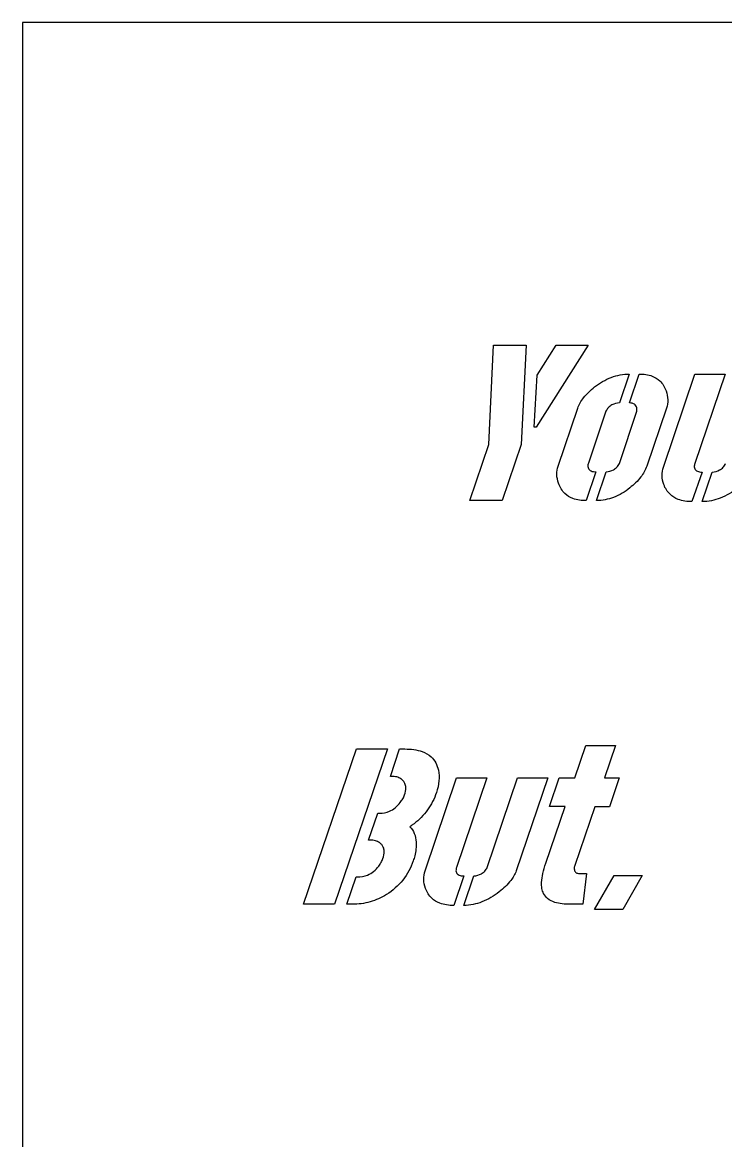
# Model space of a CAD drawing. Header units: inches. Extents: x 3.1 to 35.1, y -33.5 to 2.5.
# Drawn here: x 3.12 to 8.78, y -6.51 to 2.49 of the extents above; entities that cross this region are included whole.
import ezdxf

# ---------------------------------------------------------------- set-up
doc = ezdxf.new("R2010")
doc.units = ezdxf.units.IN
doc.header["$MEASUREMENT"] = 0

msp = doc.modelspace()

# ---------------------------------------------------------------- linework, layer by layer
for p, q in [((8.0005, -0.3385), (7.9218, -0.5706)), ((8.0019, -0.5706), (8.0806, -0.3385)), ((7.4269, -1.0802), (7.5857, -0.6133)), ((8.2994, -0.6133), (8.1406, -1.0802)), ((7.8124, -0.6386), (7.671, -1.0548)), ((7.9205, -1.0588), (8.0606, -0.6386)), ((7.7324, -1.1255), (7.6537, -1.3577)), ((7.7364, -1.3577), (7.8151, -1.1255)), ((8.5862, -1.1282), (8.5048, -1.3657)), ((8.5875, -1.3657), (8.6676, -1.1282)), ((6.6685, -4.3782), (6.5871, -4.6157)), ((6.6698, -4.6157), (6.7499, -4.3782))]:
    msp.add_line(p, q)
for points in [[(35.1164, 2.4917), (3.1164, 2.4917), (3.1164, -33.5083), (35.1164, -33.5083)], [(7.1694, -0.1063), (7.1308, -0.9054), (6.9773, -1.3563), (6.7159, -1.3563), (6.8693, -0.9068), (6.9066, -0.1063)], [(7.4109, -0.1063), (7.6697, -0.1063), (7.2508, -0.7654), (7.2348, -0.7654), (7.2588, -0.3478)], [(5.804, -3.3563), (6.0548, -3.3563), (5.6293, -4.6063), (5.3798, -4.6063)], [(7.8785, -4.3755), (8.1053, -4.3755), (7.9479, -4.6477), (7.7211, -4.6477)]]:
    msp.add_lwpolyline(points, close=True)
for points in [[(8.2754, -1.0869), (8.5288, -0.3385), (8.7716, -0.3385), (8.5275, -1.0588)], [(7.3289, -4.2755), (7.4836, -3.8193), (7.3582, -3.8193), (7.4369, -3.5885), (7.5623, -3.5885), (7.6504, -3.3283), (7.8892, -3.3283), (7.8011, -3.5885), (7.9185, -3.5885), (7.8398, -3.8206), (7.7224, -3.8206), (7.561, -4.2942)], [(6.0869, -3.5765), (6.0775, -3.5765), (6.1522, -3.3563), (6.1949, -3.3563)], [(6.3577, -4.3369), (6.6111, -3.5885), (6.8539, -3.5885), (6.6098, -4.3088)], [(6.8579, -4.3088), (7.1021, -3.5885), (7.3449, -3.5885), (7.0901, -4.3369)], [(5.9174, -4.0901), (5.9028, -4.0901), (5.9775, -3.8726), (5.9921, -3.8726)], [(5.7707, -4.6063), (5.728, -4.6063), (5.8027, -4.3862), (5.812, -4.3862)], [(7.605, -4.3595), (7.657, -4.3595), (7.6263, -4.6063), (7.5196, -4.6063)]]:
    msp.add_lwpolyline(points)
for points, knots in [([(7.7204, -0.4425), (7.7617, -0.4105), (7.8068, -0.384), (7.9025, -0.3485), (7.9507, -0.3393), (8.0005, -0.3385)], [0, 0, 0, 0, 0.3985626, 0.3985626, 0.778081, 0.778081, 0.778081, 0.778081]), ([(8.0806, -0.3385), (8.1159, -0.3385), (8.152, -0.343), (8.2081, -0.3646), (8.2289, -0.3773), (8.2579, -0.405), (8.2674, -0.417), (8.2843, -0.444), (8.2912, -0.459), (8.2967, -0.4745)], [0, 0, 0, 0, 0.2689088, 0.2689088, 0.4572179, 0.4572179, 0.5745393, 0.5745393, 0.6998636, 0.6998636, 0.6998636, 0.6998636]), ([(7.5857, -0.6133), (7.596, -0.5827), (7.6127, -0.5546), (7.6576, -0.4969), (7.6885, -0.4679), (7.7204, -0.4425)], [0, 0, 0, 0, 0.2461082, 0.2461082, 0.55703, 0.55703, 0.55703, 0.55703]), ([(8.2967, -0.4745), (8.3047, -0.4976), (8.3096, -0.5215), (8.3105, -0.569), (8.3069, -0.5915), (8.2994, -0.6133)], [0, 0, 0, 0, 0.1859529, 0.1859529, 0.3619187, 0.3619187, 0.3619187, 0.3619187]), ([(7.9218, -0.5706), (7.9009, -0.5726), (7.8797, -0.5774), (7.8502, -0.5927), (7.8405, -0.5998), (7.8239, -0.6175), (7.8174, -0.6275), (7.8124, -0.6386)], [0, 0, 0, 0, 0.160242, 0.160242, 0.2527267, 0.2527267, 0.3450006, 0.3450006, 0.3450006, 0.3450006]), ([(8.0606, -0.6386), (8.0619, -0.6292), (8.0623, -0.6193), (8.0591, -0.604), (8.0569, -0.5983), (8.0503, -0.5887), (8.0464, -0.5849), (8.0366, -0.5783), (8.0306, -0.5759), (8.0172, -0.5721), (8.0095, -0.571), (8.0019, -0.5706)], [0, 0, 0, 0, 0.072211, 0.072211, 0.1189479, 0.1189479, 0.1607822, 0.1607822, 0.2089887, 0.2089887, 0.2667635, 0.2667635, 0.2667635, 0.2667635]), ([(7.671, -1.0548), (7.6685, -1.0637), (7.6667, -1.0734), (7.6675, -1.0884), (7.6686, -1.0939), (7.6731, -1.1034), (7.6759, -1.1071), (7.6835, -1.114), (7.6881, -1.1167), (7.7045, -1.1236), (7.7184, -1.1253), (7.7324, -1.1255)], [0, 0, 0, 0, 0.0704499, 0.0704499, 0.1135772, 0.1135772, 0.1499857, 0.1499857, 0.1909354, 0.1909354, 0.2848872, 0.2848872, 0.2848872, 0.2848872]), ([(7.8151, -1.1255), (7.835, -1.1235), (7.8548, -1.1187), (7.8829, -1.1038), (7.8923, -1.0968), (7.9088, -1.0795), (7.9153, -1.0697), (7.9205, -1.0588)], [0, 0, 0, 0, 0.1521388, 0.1521388, 0.2423655, 0.2423655, 0.3335814, 0.3335814, 0.3335814, 0.3335814]), ([(8.5275, -1.0588), (8.5249, -1.0674), (8.5231, -1.0768), (8.5237, -1.0912), (8.5248, -1.0966), (8.5291, -1.1059), (8.5318, -1.1096), (8.5391, -1.1163), (8.5437, -1.1191), (8.5595, -1.1259), (8.5728, -1.1278), (8.5862, -1.1282)], [0, 0, 0, 0, 0.0681422, 0.0681422, 0.1100121, 0.1100121, 0.1455146, 0.1455146, 0.1857336, 0.1857336, 0.276102, 0.276102, 0.276102, 0.276102]), ([(8.6676, -1.1282), (8.6883, -1.1258), (8.7091, -1.1205), (8.738, -1.1047), (8.7475, -1.0975), (8.7639, -1.0798), (8.7705, -1.0698), (8.7756, -1.0588)], [0, 0, 0, 0, 0.1592651, 0.1592651, 0.2508734, 0.2508734, 0.3430374, 0.3430374, 0.3430374, 0.3430374]), ([(7.4309, -1.2176), (7.423, -1.1946), (7.4179, -1.1708), (7.4166, -1.1239), (7.4197, -1.1017), (7.4269, -1.0802)], [0, 0, 0, 0, 0.1849979, 0.1849979, 0.3579647, 0.3579647, 0.3579647, 0.3579647]), ([(8.1406, -1.0802), (8.1303, -1.1117), (8.1135, -1.1406), (8.068, -1.1996), (8.0368, -1.2291), (8.0046, -1.2549)], [0, 0, 0, 0, 0.2524055, 0.2524055, 0.5679557, 0.5679557, 0.5679557, 0.5679557]), ([(8.278, -1.2283), (8.2696, -1.205), (8.2645, -1.1809), (8.2636, -1.1324), (8.2674, -1.1093), (8.2754, -1.0869)], [0, 0, 0, 0, 0.1883745, 0.1883745, 0.3697764, 0.3697764, 0.3697764, 0.3697764]), ([(7.6537, -1.3577), (7.6172, -1.3577), (7.5796, -1.3531), (7.5219, -1.3309), (7.5005, -1.318), (7.4707, -1.2896), (7.4608, -1.2772), (7.4435, -1.2492), (7.4364, -1.2337), (7.4309, -1.2176)], [0, 0, 0, 0, 0.2783594, 0.2783594, 0.4708585, 0.4708585, 0.592179, 0.592179, 0.7216749, 0.7216749, 0.7216749, 0.7216749]), ([(8.0046, -1.2549), (7.9649, -1.2866), (7.9215, -1.3132), (7.8298, -1.3483), (7.7839, -1.3572), (7.7364, -1.3577)], [0, 0, 0, 0, 0.3865927, 0.3865927, 0.7484413, 0.7484413, 0.7484413, 0.7484413]), ([(8.5048, -1.3657), (8.4673, -1.3657), (8.4288, -1.3609), (8.3694, -1.338), (8.3474, -1.3247), (8.3174, -1.2961), (8.3078, -1.2844), (8.2909, -1.2579), (8.2838, -1.2434), (8.278, -1.2283)], [0, 0, 0, 0, 0.2858667, 0.2858667, 0.4848289, 0.4848289, 0.6009049, 0.6009049, 0.7239869, 0.7239869, 0.7239869, 0.7239869]), ([(8.8717, -1.2563), (8.8293, -1.2896), (8.7829, -1.3176), (8.6859, -1.355), (8.6376, -1.3648), (8.5875, -1.3657)], [0, 0, 0, 0, 0.4108266, 0.4108266, 0.7921013, 0.7921013, 0.7921013, 0.7921013]), ([(6.1949, -3.3563), (6.2412, -3.3563), (6.2902, -3.3614), (6.3601, -3.387), (6.3845, -3.4006), (6.4202, -3.4332), (6.4325, -3.449), (6.4527, -3.4856), (6.4598, -3.506), (6.4644, -3.5271)], [0, 0, 0, 0, 0.3523788, 0.3523788, 0.5657537, 0.5657537, 0.7199844, 0.7199844, 0.8839646, 0.8839646, 0.8839646, 0.8839646]), ([(6.1629, -3.5965), (6.1523, -3.5896), (6.1408, -3.5847), (6.115, -3.5779), (6.1009, -3.5765), (6.0869, -3.5765)], [0, 0, 0, 0, 0.0963024, 0.0963024, 0.2031633, 0.2031633, 0.2031633, 0.2031633]), ([(6.1923, -3.7245), (6.1983, -3.7066), (6.2026, -3.6871), (6.2016, -3.656), (6.1992, -3.6442), (6.1909, -3.6259), (6.1867, -3.6193), (6.1761, -3.6069), (6.1698, -3.6013), (6.1629, -3.5965)], [0, 0, 0, 0, 0.1444172, 0.1444172, 0.2368607, 0.2368607, 0.2971814, 0.2971814, 0.3611139, 0.3611139, 0.3611139, 0.3611139]), ([(6.4644, -3.5271), (6.4704, -3.5553), (6.4716, -3.584), (6.4662, -3.6449), (6.4587, -3.6767), (6.4484, -3.7072)], [0, 0, 0, 0, 0.2200109, 0.2200109, 0.4656363, 0.4656363, 0.4656363, 0.4656363]), ([(6.1576, -3.7872), (6.1652, -3.7774), (6.1722, -3.7671), (6.1838, -3.7461), (6.1886, -3.7355), (6.1923, -3.7245)], [0, 0, 0, 0, 0.0947706, 0.0947706, 0.183028, 0.183028, 0.183028, 0.183028]), ([(6.4484, -3.7072), (6.4311, -3.7573), (6.4076, -3.8043), (6.3462, -3.8897), (6.3099, -3.9264), (6.2683, -3.958)], [0, 0, 0, 0, 0.4035156, 0.4035156, 0.8014206, 0.8014206, 0.8014206, 0.8014206]), ([(5.9921, -3.8726), (6.0189, -3.8726), (6.0449, -3.868), (6.0866, -3.8507), (6.1022, -3.8413), (6.1319, -3.8174), (6.1455, -3.8029), (6.1576, -3.7872)], [0, 0, 0, 0, 0.2038219, 0.2038219, 0.3439723, 0.3439723, 0.4946576, 0.4946576, 0.4946576, 0.4946576]), ([(6.2683, -3.958), (6.2623, -3.9622), (6.2563, -3.9665), (6.2448, -3.9745), (6.2392, -3.9783), (6.2336, -3.982)], [0, 0, 0, 0, 0.0558104, 0.0558104, 0.1068928, 0.1068928, 0.1068928, 0.1068928]), ([(6.2336, -3.982), (6.2494, -3.9975), (6.2616, -4.0156), (6.2795, -4.0583), (6.2841, -4.0822), (6.2873, -4.1426), (6.282, -4.1802), (6.2736, -4.2155)], [0, 0, 0, 0, 0.1688644, 0.1688644, 0.3534834, 0.3534834, 0.6297218, 0.6297218, 0.6297218, 0.6297218]), ([(5.9895, -4.1101), (5.9794, -4.1032), (5.9685, -4.0983), (5.944, -4.0915), (5.9307, -4.0901), (5.9174, -4.0901)], [0, 0, 0, 0, 0.0925139, 0.0925139, 0.1936553, 0.1936553, 0.1936553, 0.1936553]), ([(6.0175, -4.2381), (6.0238, -4.2197), (6.0285, -4.1995), (6.0277, -4.1682), (6.0256, -4.1567), (6.0176, -4.1388), (6.0134, -4.1322), (6.0028, -4.12), (5.9964, -4.1146), (5.9895, -4.1101)], [0, 0, 0, 0, 0.1483944, 0.1483944, 0.2377527, 0.2377527, 0.2976947, 0.2976947, 0.3609456, 0.3609456, 0.3609456, 0.3609456]), ([(6.2736, -4.2155), (6.2719, -4.2225), (6.27, -4.2295), (6.266, -4.2433), (6.2639, -4.2501), (6.2616, -4.2568)], [0, 0, 0, 0, 0.055279, 0.055279, 0.109405, 0.109405, 0.109405, 0.109405]), ([(5.812, -4.3862), (5.8405, -4.3862), (5.8682, -4.3815), (5.912, -4.3634), (5.928, -4.3537), (5.9584, -4.3292), (5.9721, -4.3143), (5.9841, -4.2982)], [0, 0, 0, 0, 0.2164921, 0.2164921, 0.3608698, 0.3608698, 0.5143688, 0.5143688, 0.5143688, 0.5143688]), ([(5.9841, -4.2982), (5.9914, -4.2888), (5.998, -4.2789), (6.0092, -4.2588), (6.0138, -4.2486), (6.0175, -4.2381)], [0, 0, 0, 0, 0.0905417, 0.0905417, 0.1753213, 0.1753213, 0.1753213, 0.1753213]), ([(6.2616, -4.2568), (6.2422, -4.3129), (6.2148, -4.3648), (6.1411, -4.4576), (6.097, -4.4961), (6.0468, -4.5276)], [0, 0, 0, 0, 0.4520407, 0.4520407, 0.9032791, 0.9032791, 0.9032791, 0.9032791]), ([(6.6098, -4.3088), (6.6072, -4.3174), (6.6054, -4.3268), (6.606, -4.3412), (6.6071, -4.3466), (6.6114, -4.3559), (6.6141, -4.3596), (6.6214, -4.3663), (6.626, -4.3691), (6.6418, -4.3759), (6.6551, -4.3778), (6.6685, -4.3782)], [0, 0, 0, 0, 0.0681422, 0.0681422, 0.1100121, 0.1100121, 0.1455146, 0.1455146, 0.1857336, 0.1857336, 0.276102, 0.276102, 0.276102, 0.276102]), ([(6.7499, -4.3782), (6.7706, -4.3758), (6.7914, -4.3705), (6.8203, -4.3547), (6.8298, -4.3475), (6.8462, -4.3298), (6.8528, -4.3198), (6.8579, -4.3088)], [0, 0, 0, 0, 0.1592651, 0.1592651, 0.2508734, 0.2508734, 0.3430374, 0.3430374, 0.3430374, 0.3430374]), ([(7.2942, -4.4302), (7.2956, -4.4064), (7.2996, -4.3821), (7.3111, -4.3309), (7.3195, -4.3026), (7.3289, -4.2755)], [0, 0, 0, 0, 0.1818206, 0.1818206, 0.4005944, 0.4005944, 0.4005944, 0.4005944]), ([(7.561, -4.2942), (7.5586, -4.303), (7.5568, -4.3129), (7.5575, -4.3275), (7.5585, -4.3329), (7.5624, -4.3417), (7.5648, -4.345), (7.5711, -4.3509), (7.5748, -4.3531), (7.5866, -4.358), (7.5957, -4.3593), (7.605, -4.3595)], [0, 0, 0, 0, 0.0700841, 0.0700841, 0.1113124, 0.1113124, 0.1432088, 0.1432088, 0.1763216, 0.1763216, 0.2400763, 0.2400763, 0.2400763, 0.2400763]), ([(6.3603, -4.4783), (6.3519, -4.455), (6.3468, -4.4309), (6.3459, -4.3824), (6.3497, -4.3593), (6.3577, -4.3369)], [0, 0, 0, 0, 0.1883745, 0.1883745, 0.3697764, 0.3697764, 0.3697764, 0.3697764]), ([(7.0901, -4.3369), (7.0808, -4.3647), (7.0656, -4.3906), (7.0215, -4.4484), (6.9879, -4.4795), (6.954, -4.5063)], [0, 0, 0, 0, 0.2240188, 0.2240188, 0.5543334, 0.5543334, 0.5543334, 0.5543334]), ([(6.5871, -4.6157), (6.5496, -4.6157), (6.5111, -4.6109), (6.4517, -4.588), (6.4297, -4.5747), (6.3997, -4.5461), (6.3902, -4.5344), (6.3732, -4.5079), (6.3661, -4.4934), (6.3603, -4.4783)], [0, 0, 0, 0, 0.2858667, 0.2858667, 0.4848289, 0.4848289, 0.6009049, 0.6009049, 0.7239869, 0.7239869, 0.7239869, 0.7239869]), ([(7.5196, -4.6063), (7.4808, -4.6063), (7.4387, -4.6027), (7.3805, -4.5837), (7.3601, -4.5738), (7.3296, -4.5483), (7.3189, -4.5351), (7.3043, -4.5069), (7.2998, -4.4931), (7.2942, -4.4629), (7.2934, -4.4465), (7.2942, -4.4302)], [0, 0, 0, 0, 0.2956039, 0.2956039, 0.4654521, 0.4654521, 0.5971207, 0.5971207, 0.707052, 0.707052, 0.8304993, 0.8304993, 0.8304993, 0.8304993]), ([(6.0468, -4.5276), (6.0057, -4.5535), (5.9618, -4.5733), (5.868, -4.6001), (5.8197, -4.6063), (5.7707, -4.6063)], [0, 0, 0, 0, 0.3702569, 0.3702569, 0.7437655, 0.7437655, 0.7437655, 0.7437655]), ([(6.954, -4.5063), (6.9116, -4.5396), (6.8652, -4.5676), (6.7682, -4.605), (6.7199, -4.6148), (6.6698, -4.6157)], [0, 0, 0, 0, 0.4108266, 0.4108266, 0.7921013, 0.7921013, 0.7921013, 0.7921013])]:
    msp.add_open_spline(points, degree=3, knots=knots)

doc.saveas('drawing.dxf')
